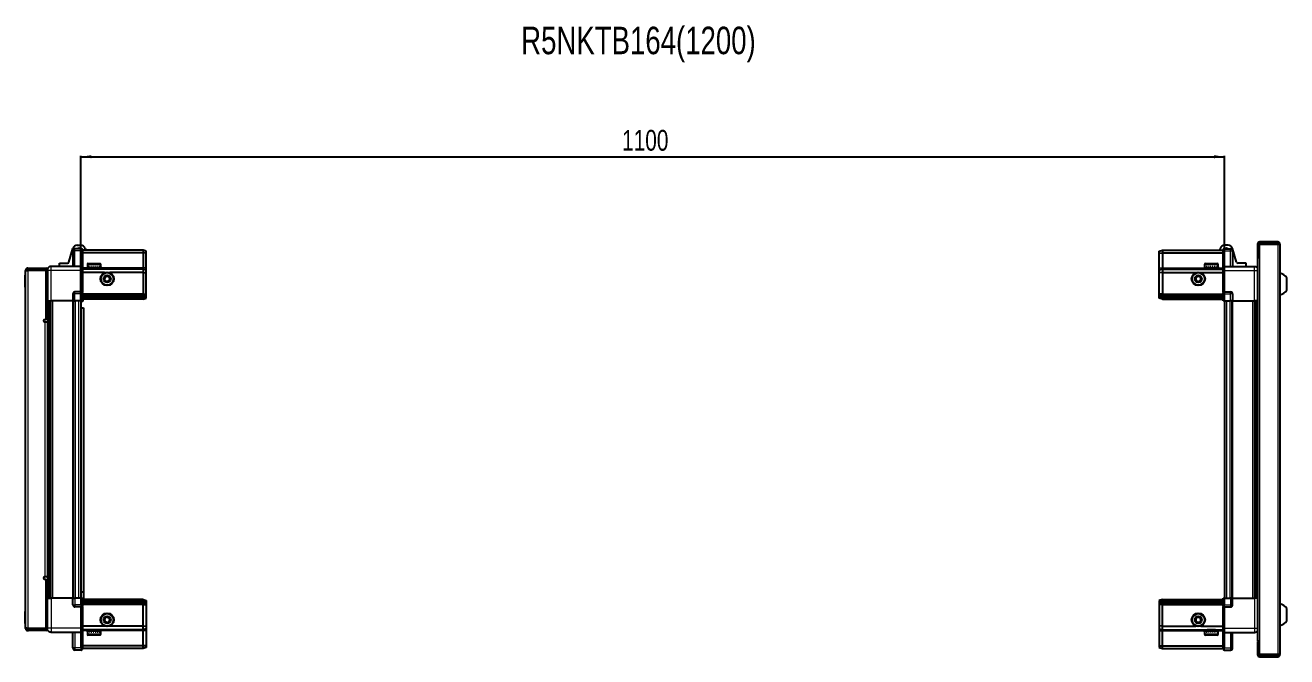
# Model space of a CAD drawing. Header units: millimetres. Extents: x 1132 to 6238, y -242 to 1855.
# Drawn here: x 3138 to 4352, y 1248 to 1855 of the extents above; entities that cross this region are included whole.
import ezdxf

# ---------------------------------------------------------------- set-up
doc = ezdxf.new("R2010")
doc.units = ezdxf.units.MM
doc.layers.add('FORMAT', color=7, linetype='Continuous')
doc.styles.add('SLDTEXTSTYLE0', font='TXT', dxfattribs={"width": 0.75})
doc.dimstyles.new('SLDDIMSTYLE0', dxfattribs={"dimtxt": 20, "dimasz": 10, "dimexe": 0, "dimexo": 0.0625, "dimgap": 5, "dimtad": 2, "dimdec": 1, "dimrnd": 1e-09, "dimzin": 12, "dimdsep": 46, "dimtxsty": 'SLDTEXTSTYLE0', "dimsah": 1, "dimcen": 0.09, "dimadec": 0, "dimazin": 3, "dimtfac": 1, "dimtofl": 0, "dimtmove": 0, "dimatfit": 3, "dimfxl": 0, "dimfrac": 2, "dimtolj": 1, "dimtzin": 12, "dimarcsym": 0})

# ---------------------------------------------------------------- blocks, each defined once
blk = doc.blocks.new('_D_5')
at = {"layer": 'FORMAT'}
for p, q in [((3192.1, 1590.1), (3192.1, 1729.6)), ((3192.1, 1728.6), (4292.1, 1728.6)), ((4292.1, 1590.1), (4292.1, 1729.6))]:
    blk.add_line(p, q, dxfattribs=at)
for points in [[(3192.1, 1728.6), (3202.1, 1727.1), (3202.1, 1730.1)], [(4292.1, 1728.6), (4282.1, 1730.1), (4282.1, 1727.1)]]:
    blk.add_solid(points, dxfattribs=at)
at = {"layer": 'FORMAT', "insert": (3712.6, 1754.4), "char_height": 20, "attachment_point": 1, "style": 'SLDTEXTSTYLE0'}
blk.add_mtext('1100', dxfattribs=at)

msp = doc.modelspace()

# ---------------------------------------------------------------- linework, layer by layer
at = {"color": 7, "linetype": 'Continuous', "lineweight": 25}
for p, q in [((3180.48, 1627.19), (3184.25, 1640.34)), ((3192.26, 1640.1), (3186.26, 1640.1)), ((3188.57, 1643.6), (3191.8, 1643.6)), ((3192.26, 1640.1), (3192.59, 1640.1)), ((3192.26, 1640.1), (3192.26, 1638.1)), ((3193.46, 1639.6), (3192.59, 1640.1)), ((3193.46, 1638.1), (3193.46, 1639.6)), ((3251.76, 1638.6), (3193.46, 1638.6)), ((3196.12, 1640.34), (3196.62, 1638.6)), ((3251.76, 1638.6), (3251.76, 1636.1)), ((3254.76, 1637.8), (3251.76, 1638.6)), ((4229.46, 1637.8), (4232.46, 1638.6)), ((4232.46, 1638.6), (4232.46, 1636.1)), ((4232.46, 1638.6), (4290.76, 1638.6)), ((4288.09, 1640.34), (4287.59, 1638.6)), ((4291.62, 1640.1), (4290.76, 1639.6)), ((4290.76, 1639.6), (4290.76, 1638.1)), ((4291.96, 1640.1), (4291.62, 1640.1)), ((4291.96, 1638.1), (4291.96, 1640.1)), ((4291.96, 1640.1), (4297.96, 1640.1)), ((4295.64, 1643.6), (4292.42, 1643.6)), ((4303.74, 1627.19), (4299.97, 1640.34)), ((4323.96, 1644.5), (4323.96, 1632.1)), ((4325.46, 1644.5), (4325.46, 1632.1)), ((4325.96, 1631.6), (4325.96, 1644.5)), ((4325.96, 1644.5), (4343.36, 1644.5)), ((4343.36, 1646.6), (4326.06, 1646.6)), ((4343.36, 1645.1), (4326.06, 1645.1)), ((4343.36, 1645.1), (4343.36, 1646.6)), ((4343.36, 1644.5), (4345.46, 1644.5)), ((4345.46, 1644.5), (4345.46, 1249.7)), ((3184.26, 1638.1), (3184.26, 1623.1)), ((3192.26, 1623.3), (3192.26, 1638.1)), ((3192.26, 1623.3), (3192.26, 1638.1)), ((3193.46, 1638.1), (3193.46, 1623.3)), ((3251.76, 1636.1), (3193.46, 1636.1)), ((3251.76, 1636.1), (3251.76, 1621.6)), ((3254.76, 1635.95), (3251.76, 1636.1)), ((3254.76, 1635.95), (3254.76, 1637.8)), ((3254.76, 1621.6), (3254.76, 1635.95)), ((4229.46, 1635.95), (4229.46, 1637.8)), ((4229.46, 1635.95), (4232.46, 1636.1)), ((4229.46, 1621.6), (4229.46, 1635.95)), ((4232.46, 1636.1), (4232.46, 1621.6)), ((4232.46, 1636.1), (4290.76, 1636.1)), ((4290.76, 1623.3), (4290.76, 1638.1)), ((4291.96, 1638.1), (4291.96, 1623.3)), ((4299.96, 1638.1), (4299.96, 1623.1)), ((4323.86, 1631.6), (4323.86, 1262.6)), ((4323.86, 1631.6), (4325.96, 1631.6)), ((4323.96, 1632.1), (4325.46, 1632.1)), ((3138.76, 1614.74), (3138.46, 1614.74)), ((3138.46, 1603.17), (3138.46, 1614.74)), ((3140.26, 1619.25), (3138.76, 1619.25)), ((3138.76, 1618.75), (3138.76, 1619.25)), ((3138.76, 1275.45), (3138.76, 1618.75)), ((3140.86, 1619.85), (3140.86, 1621.35)), ((3140.86, 1621.35), (3141.76, 1621.35)), ((3140.86, 1619.85), (3141.76, 1619.85)), ((3140.86, 1619.35), (3158.26, 1619.35)), ((3141.76, 1619.85), (3141.76, 1621.35)), ((3141.76, 1621.35), (3158.26, 1621.35)), ((3141.76, 1619.85), (3158.26, 1619.85)), ((3158.26, 1619.85), (3158.26, 1621.35)), ((3159.76, 1619.35), (3158.26, 1619.35)), ((3158.26, 1619.35), (3158.26, 1571.85)), ((3159.76, 1619.1), (3159.76, 1590.1)), ((3192.26, 1623.1), (3163.26, 1623.1)), ((3171.31, 1623.1), (3171.31, 1626.1)), ((3171.31, 1626.1), (3179.03, 1626.1)), ((3192.26, 1623.1), (3192.26, 1623.3)), ((3192.26, 1623.1), (3193.46, 1623.1)), ((3192.26, 1619.1), (3192.26, 1623.1)), ((3192.26, 1598.8), (3192.26, 1619.1)), ((3193.46, 1623.3), (3193.46, 1623.1)), ((3193.46, 1623.1), (3193.46, 1619.1)), ((3251.76, 1620.6), (3193.46, 1620.6)), ((3193.46, 1619.1), (3193.46, 1598.8)), ((3214.76, 1617.1), (3193.46, 1617.1)), ((3198.26, 1625), (3198.26, 1622.6)), ((3198.26, 1622.6), (3198.26, 1622.1)), ((3198.26, 1622.1), (3198.39, 1622.1)), ((3198.58, 1622.6), (3198.39, 1622.6)), ((3198.39, 1622.6), (3198.39, 1622.1)), ((3198.39, 1622.1), (3198.58, 1622.1)), ((3198.58, 1622.6), (3198.58, 1622.1)), ((3198.58, 1622.1), (3199.11, 1622.1)), ((3199.06, 1625.8), (3206.23, 1625.8)), ((3199.51, 1622.6), (3199.11, 1622.6)), ((3199.11, 1622.6), (3199.11, 1622.1)), ((3199.11, 1622.1), (3199.51, 1622.1)), ((3199.51, 1622.6), (3199.51, 1622.1)), ((3199.51, 1622.1), (3200.38, 1622.1)), ((3200.36, 1622.1), (3200.36, 1622)), ((3200.36, 1622), (3209.16, 1622)), ((3200.95, 1622.6), (3200.38, 1622.6)), ((3200.38, 1622.6), (3200.38, 1622.1)), ((3200.38, 1622.1), (3200.95, 1622.1)), ((3200.76, 1621.6), (3201.45, 1621.12)), ((3200.76, 1621.6), (3205.79, 1621.6)), ((3201.45, 1621.12), (3200.76, 1620.64)), ((3200.76, 1620.64), (3200.76, 1620.6)), ((3200.76, 1620.64), (3205.79, 1620.64)), ((3200.95, 1622.6), (3200.95, 1622.1)), ((3200.95, 1622.1), (3202.08, 1622.1)), ((3201.45, 1621.12), (3205.61, 1621.12)), ((3202.77, 1622.6), (3202.08, 1622.6)), ((3202.08, 1622.6), (3202.08, 1622.1)), ((3202.08, 1622.1), (3202.77, 1622.1)), ((3202.77, 1622.6), (3202.77, 1622.1)), ((3202.77, 1622.1), (3204.04, 1622.1)), ((3204.78, 1622.6), (3204.04, 1622.6)), ((3204.04, 1622.6), (3204.04, 1622.1)), ((3204.04, 1622.1), (3204.27, 1622.1)), ((3204.27, 1622.6), (3204.27, 1622.1)), ((3204.77, 1622.6), (3204.77, 1622.1)), ((3204.77, 1622.1), (3204.78, 1622.1)), ((3204.78, 1622.6), (3204.78, 1622.1)), ((3204.78, 1622.1), (3206.07, 1622.1)), ((3205.61, 1621.12), (3208.07, 1621.12)), ((3205.79, 1621.6), (3208.76, 1621.6)), ((3205.79, 1620.64), (3208.76, 1620.64)), ((3206.79, 1622.6), (3206.07, 1622.6)), ((3206.07, 1622.6), (3206.07, 1622.1)), ((3206.13, 1622.6), (3206.13, 1622.1)), ((3206.13, 1622.1), (3206.79, 1622.1)), ((3206.23, 1625.8), (3210.46, 1625.8)), ((3206.79, 1622.6), (3206.79, 1622.1)), ((3206.79, 1622.1), (3207.97, 1622.1)), ((3208.59, 1622.6), (3207.97, 1622.6)), ((3207.97, 1622.6), (3207.97, 1622.1)), ((3207.97, 1622.1), (3208.59, 1622.1)), ((3208.07, 1621.12), (3208.76, 1621.6)), ((3208.76, 1620.64), (3208.07, 1621.12)), ((3208.59, 1622.6), (3208.59, 1622.1)), ((3208.59, 1622.1), (3209.56, 1622.1)), ((3208.76, 1620.6), (3208.76, 1620.64)), ((3209.16, 1622), (3209.16, 1622.1)), ((3210.03, 1622.6), (3209.56, 1622.6)), ((3209.56, 1622.6), (3209.56, 1622.1)), ((3209.56, 1622.1), (3210.03, 1622.1)), ((3210.03, 1622.6), (3210.03, 1622.1)), ((3210.03, 1622.1), (3210.68, 1622.1)), ((3210.95, 1622.6), (3210.68, 1622.6)), ((3210.68, 1622.6), (3210.68, 1622.1)), ((3210.68, 1622.1), (3210.95, 1622.1)), ((3210.95, 1622.6), (3210.95, 1622.1)), ((3210.95, 1622.1), (3211.22, 1622.1)), ((3211.26, 1622.6), (3211.22, 1622.6)), ((3211.22, 1622.6), (3211.22, 1622.1)), ((3211.22, 1622.1), (3211.26, 1622.1)), ((3211.26, 1622.6), (3211.26, 1625)), ((3211.26, 1622.6), (3211.26, 1622.1)), ((3251.76, 1617.1), (3219.76, 1617.1)), ((3251.76, 1621.6), (3251.76, 1620.6)), ((3251.76, 1620.6), (3251.76, 1617.1)), ((3254.76, 1619.8), (3251.76, 1620.6)), ((3251.76, 1617.1), (3251.76, 1596.6)), ((3251.76, 1617.1), (3254.76, 1616.77)), ((3254.76, 1619.8), (3254.76, 1621.6)), ((3254.76, 1616.77), (3254.76, 1619.8)), ((3254.76, 1596.6), (3254.76, 1616.77)), ((4229.46, 1619.8), (4229.46, 1621.6)), ((4229.46, 1619.8), (4232.46, 1620.6)), ((4229.46, 1616.77), (4229.46, 1619.8)), ((4232.46, 1617.1), (4229.46, 1616.77)), ((4229.46, 1596.6), (4229.46, 1616.77)), ((4232.46, 1621.6), (4232.46, 1620.6)), ((4232.46, 1620.6), (4232.46, 1617.1)), ((4232.46, 1620.6), (4290.76, 1620.6)), ((4232.46, 1617.1), (4232.46, 1596.6)), ((4232.46, 1617.1), (4264.46, 1617.1)), ((4269.46, 1617.1), (4290.76, 1617.1)), ((4272.96, 1625), (4272.96, 1622.1)), ((4272.96, 1622.1), (4272.99, 1622.1)), ((4273.11, 1622.6), (4272.99, 1622.6)), ((4272.99, 1622.6), (4272.99, 1622.1)), ((4272.99, 1622.1), (4273.11, 1622.1)), ((4273.11, 1622.6), (4273.11, 1622.1)), ((4273.11, 1622.1), (4273.52, 1622.1)), ((4273.86, 1622.6), (4273.52, 1622.6)), ((4273.52, 1622.6), (4273.52, 1622.1)), ((4273.52, 1622.1), (4273.86, 1622.1)), ((4273.76, 1625.8), (4285.16, 1625.8)), ((4273.86, 1622.6), (4273.86, 1622.1)), ((4273.86, 1622.1), (4274.64, 1622.1)), ((4275.16, 1622.6), (4274.64, 1622.6)), ((4274.64, 1622.6), (4274.64, 1622.1)), ((4274.64, 1622.1), (4275.16, 1622.1)), ((4275.06, 1622.1), (4275.06, 1622)), ((4275.06, 1622), (4283.86, 1622)), ((4275.16, 1622.6), (4275.16, 1622.1)), ((4275.16, 1622.1), (4276.22, 1622.1)), ((4275.46, 1621.6), (4276.15, 1621.12)), ((4275.46, 1621.6), (4283.46, 1621.6)), ((4276.15, 1621.12), (4275.46, 1620.64)), ((4275.46, 1620.64), (4275.46, 1620.6)), ((4275.46, 1620.64), (4283.46, 1620.64)), ((4276.15, 1621.12), (4282.77, 1621.12)), ((4276.88, 1622.6), (4276.22, 1622.6)), ((4276.22, 1622.6), (4276.22, 1622.1)), ((4276.22, 1622.1), (4276.88, 1622.1)), ((4276.88, 1622.6), (4276.88, 1622.1)), ((4276.88, 1622.1), (4278.12, 1622.1)), ((4278.85, 1622.6), (4278.12, 1622.6)), ((4278.12, 1622.6), (4278.12, 1622.1)), ((4278.12, 1622.1), (4278.55, 1622.1)), ((4278.55, 1622.6), (4278.55, 1622.1)), ((4278.85, 1622.6), (4278.85, 1622.1)), ((4278.85, 1622.1), (4280.15, 1622.1)), ((4280.88, 1622.6), (4280.15, 1622.6)), ((4280.15, 1622.6), (4280.15, 1622.1)), ((4280.42, 1622.6), (4280.42, 1622.1)), ((4280.42, 1622.1), (4280.88, 1622.1)), ((4280.88, 1622.6), (4280.88, 1622.1)), ((4280.88, 1622.1), (4282.11, 1622.1)), ((4282.77, 1622.6), (4282.11, 1622.6)), ((4282.11, 1622.6), (4282.11, 1622.1)), ((4282.11, 1622.1), (4282.77, 1622.1)), ((4282.77, 1622.6), (4282.77, 1622.1)), ((4282.77, 1622.1), (4283.82, 1622.1)), ((4282.77, 1621.12), (4283.46, 1621.6)), ((4283.46, 1620.64), (4282.77, 1621.12)), ((4283.46, 1620.6), (4283.46, 1620.64)), ((4284.34, 1622.6), (4283.82, 1622.6)), ((4283.82, 1622.6), (4283.82, 1622.1)), ((4283.82, 1622.1), (4284.34, 1622.1)), ((4283.86, 1622), (4283.86, 1622.1)), ((4284.34, 1622.6), (4284.34, 1622.1)), ((4284.34, 1622.1), (4285.09, 1622.1)), ((4285.42, 1622.6), (4285.09, 1622.6)), ((4285.09, 1622.6), (4285.09, 1622.1)), ((4285.09, 1622.1), (4285.42, 1622.1)), ((4285.42, 1622.6), (4285.42, 1622.1)), ((4285.42, 1622.1), (4285.82, 1622.1)), ((4285.93, 1622.6), (4285.82, 1622.6)), ((4285.82, 1622.6), (4285.82, 1622.1)), ((4285.82, 1622.1), (4285.93, 1622.1)), ((4285.93, 1622.6), (4285.93, 1622.1)), ((4285.93, 1622.1), (4285.96, 1622.1)), ((4285.96, 1622.1), (4285.96, 1625)), ((4290.76, 1623.1), (4290.76, 1623.3)), ((4291.96, 1623.1), (4290.76, 1623.1)), ((4290.76, 1619.1), (4290.76, 1623.1)), ((4290.76, 1598.8), (4290.76, 1619.1)), ((4291.96, 1623.3), (4291.96, 1623.1)), ((4291.96, 1623.1), (4291.96, 1619.1)), ((4291.96, 1623.1), (4320.96, 1623.1)), ((4291.96, 1619.1), (4291.96, 1598.8)), ((4312.91, 1626.1), (4305.18, 1626.1)), ((4312.91, 1623.1), (4312.91, 1626.1)), ((3138.46, 1603.17), (3138.76, 1603.17)), ((4352.06, 1600.1), (4352.06, 1612.1)), ((3158.26, 1592.85), (3159.76, 1592.85)), ((3159.76, 1590.1), (3158.26, 1590.1)), ((3160.41, 1304.1), (3160.41, 1590.1)), ((3162.2, 1590.1), (3162.2, 1304.1)), ((3162.23, 1590.1), (3162.23, 1304.1)), ((3184.26, 1590.1), (3163.26, 1590.1)), ((3184.26, 1596.6), (3184.26, 1590.1)), ((3184.26, 1590.1), (3186.26, 1590.1)), ((3184.91, 1304.1), (3184.91, 1590.1)), ((3192.26, 1598.6), (3186.26, 1598.6)), ((3192.26, 1590.1), (3186.26, 1590.1)), ((3192.11, 1304.1), (3192.11, 1590.1)), ((3192.26, 1598.6), (3192.26, 1598.8)), ((3192.26, 1598.6), (3192.26, 1596.6)), ((3192.26, 1598.6), (3193.46, 1598.6)), ((3192.26, 1590.1), (3192.26, 1596.6)), ((3192.26, 1590.1), (3192.26, 1596.6)), ((3192.26, 1590.1), (3192.59, 1590.1)), ((3192.26, 1590.1), (3192.26, 1590.1)), ((3192.59, 1590.1), (3192.59, 1596.6)), ((3193.46, 1590.1), (3192.59, 1590.1)), ((3192.59, 1590.1), (3192.59, 1590.1)), ((3193.46, 1598.8), (3193.46, 1598.6)), ((3193.46, 1597.93), (3193.46, 1598.6)), ((3193.46, 1597.93), (3193.46, 1590.1)), ((3251.76, 1595.6), (3193.46, 1595.6)), ((3251.76, 1594.6), (3193.46, 1594.6)), ((3251.76, 1593.1), (3193.46, 1593.1)), ((3251.76, 1591.6), (3193.46, 1591.6)), ((3251.76, 1596.6), (3251.76, 1595.6)), ((3251.76, 1595.6), (3251.76, 1594.6)), ((3251.76, 1595.6), (3254.76, 1594.8)), ((3251.76, 1594.6), (3251.76, 1593.1)), ((3251.76, 1594.6), (3254.76, 1594.06)), ((3251.76, 1593.1), (3254.76, 1593.56)), ((3251.76, 1593.1), (3251.76, 1591.6)), ((3251.76, 1591.6), (3254.76, 1592.41)), ((3254.76, 1594.8), (3254.76, 1596.6)), ((3254.76, 1594.06), (3254.76, 1594.8)), ((3254.76, 1593.56), (3254.76, 1594.06)), ((3254.76, 1592.41), (3254.76, 1593.56)), ((4229.46, 1594.8), (4229.46, 1596.6)), ((4232.46, 1595.6), (4229.46, 1594.8)), ((4229.46, 1594.06), (4229.46, 1594.8)), ((4232.46, 1594.6), (4229.46, 1594.06)), ((4229.46, 1593.56), (4229.46, 1594.06)), ((4229.46, 1592.41), (4229.46, 1593.56)), ((4232.46, 1593.1), (4229.46, 1593.56)), ((4232.46, 1591.6), (4229.46, 1592.41)), ((4232.46, 1596.6), (4232.46, 1595.6)), ((4232.46, 1595.6), (4232.46, 1594.6)), ((4232.46, 1595.6), (4290.76, 1595.6)), ((4232.46, 1594.6), (4290.76, 1594.6)), ((4232.46, 1594.6), (4232.46, 1593.1)), ((4232.46, 1593.1), (4232.46, 1591.6)), ((4232.46, 1593.1), (4290.76, 1593.1)), ((4232.46, 1591.6), (4290.76, 1591.6)), ((4290.76, 1598.6), (4290.76, 1598.8)), ((4291.96, 1598.6), (4290.76, 1598.6)), ((4290.76, 1598.6), (4290.76, 1597.93)), ((4290.76, 1590.1), (4290.76, 1597.93)), ((4291.62, 1590.1), (4290.76, 1590.1)), ((4291.62, 1596.6), (4291.62, 1590.1)), ((4291.96, 1590.1), (4291.62, 1590.1)), ((4291.96, 1598.8), (4291.96, 1598.6)), ((4291.96, 1596.6), (4291.96, 1598.6)), ((4291.96, 1598.6), (4297.96, 1598.6)), ((4291.96, 1596.6), (4291.96, 1598.6)), ((4291.96, 1596.6), (4291.96, 1590.1)), ((4291.96, 1590.1), (4297.96, 1590.1)), ((4292.11, 1590.1), (4292.11, 1304.1)), ((4299.96, 1590.1), (4297.96, 1590.1)), ((4299.31, 1590.1), (4299.31, 1304.1)), ((4299.96, 1596.6), (4299.96, 1590.1)), ((4299.96, 1590.1), (4320.96, 1590.1)), ((4321.98, 1304.1), (4321.98, 1590.1)), ((4322.02, 1304.1), (4322.02, 1590.1)), ((4323.81, 1590.1), (4323.81, 1304.1)), ((3192.11, 1583.1), (3194.61, 1583.1)), ((3194.61, 1583.1), (3194.61, 1309.6)), ((3158.26, 1571.85), (3156.91, 1571.85)), ((3156.91, 1569.85), (3157.66, 1569.85)), ((3157.66, 1569.85), (3159.76, 1569.85)), ((3159.76, 1569.85), (3159.76, 1324.35)), ((3157.66, 1324.35), (3156.91, 1324.35)), ((3159.76, 1324.35), (3157.66, 1324.35)), ((3156.91, 1322.35), (3158.26, 1322.35)), ((3158.26, 1322.35), (3158.26, 1274.85)), ((3159.76, 1304.1), (3158.26, 1304.1)), ((3159.76, 1301.35), (3158.26, 1301.35)), ((3159.76, 1275.1), (3159.76, 1304.1)), ((3184.26, 1304.1), (3163.26, 1304.1)), ((3184.26, 1297.6), (3184.26, 1304.1)), ((3184.26, 1304.1), (3186.26, 1304.1)), ((3192.26, 1304.1), (3186.26, 1304.1)), ((3194.61, 1309.6), (3192.11, 1309.6)), ((3192.26, 1297.6), (3192.26, 1304.1)), ((3192.26, 1304.1), (3192.59, 1304.1)), ((3192.59, 1297.6), (3192.59, 1304.1)), ((3192.59, 1304.1), (3193.46, 1304.1)), ((3193.46, 1304.1), (3193.46, 1296.28)), ((3251.76, 1302.6), (3193.46, 1302.6)), ((3251.76, 1301.1), (3193.46, 1301.1)), ((3251.76, 1299.6), (3193.46, 1299.6)), ((3251.76, 1298.6), (3193.46, 1298.6)), ((3194.61, 1309.6), (3194.61, 1302.6)), ((3251.76, 1301.1), (3251.76, 1302.6)), ((3251.76, 1302.6), (3254.76, 1301.8)), ((3251.76, 1299.6), (3251.76, 1301.1)), ((3251.76, 1301.1), (3254.76, 1300.65)), ((3251.76, 1299.6), (3254.76, 1300.15)), ((3251.76, 1298.6), (3251.76, 1299.6)), ((3251.76, 1298.6), (3254.76, 1299.41)), ((3251.76, 1297.6), (3251.76, 1298.6)), ((3254.76, 1301.8), (3254.76, 1300.65)), ((3254.76, 1300.65), (3254.76, 1300.15)), ((3254.76, 1300.15), (3254.76, 1299.41)), ((3254.76, 1299.41), (3254.76, 1297.6)), ((4232.46, 1302.6), (4229.46, 1301.8)), ((4229.46, 1301.8), (4229.46, 1300.65)), ((4232.46, 1301.1), (4229.46, 1300.65)), ((4229.46, 1300.65), (4229.46, 1300.15)), ((4232.46, 1299.6), (4229.46, 1300.15)), ((4229.46, 1300.15), (4229.46, 1299.41)), ((4232.46, 1298.6), (4229.46, 1299.41)), ((4229.46, 1299.41), (4229.46, 1297.6)), ((4232.46, 1301.1), (4232.46, 1302.6)), ((4232.46, 1302.6), (4290.76, 1302.6)), ((4232.46, 1299.6), (4232.46, 1301.1)), ((4232.46, 1301.1), (4290.76, 1301.1)), ((4232.46, 1299.6), (4290.76, 1299.6)), ((4232.46, 1298.6), (4232.46, 1299.6)), ((4232.46, 1298.6), (4290.76, 1298.6)), ((4232.46, 1297.6), (4232.46, 1298.6)), ((4290.76, 1296.28), (4290.76, 1304.1)), ((4290.76, 1304.1), (4291.62, 1304.1)), ((4291.62, 1304.1), (4291.62, 1304.1)), ((4291.62, 1304.1), (4291.62, 1297.6)), ((4291.96, 1304.1), (4291.62, 1304.1)), ((4291.96, 1304.1), (4291.96, 1297.6)), ((4291.96, 1304.1), (4291.96, 1304.1)), ((4291.96, 1304.1), (4297.96, 1304.1)), ((4291.96, 1304.1), (4291.96, 1297.6)), ((4299.96, 1304.1), (4297.96, 1304.1)), ((4299.96, 1297.6), (4299.96, 1304.1)), ((4299.96, 1304.1), (4320.96, 1304.1)), ((3138.76, 1291.04), (3138.46, 1291.04)), ((3138.46, 1281.36), (3138.46, 1291.04)), ((3192.26, 1295.6), (3186.26, 1295.6)), ((3192.26, 1297.6), (3192.26, 1295.6)), ((3192.26, 1297.6), (3192.26, 1295.6)), ((3192.26, 1295.6), (3193.46, 1295.6)), ((3192.26, 1295.4), (3192.26, 1295.6)), ((3192.26, 1275.1), (3192.26, 1295.4)), ((3193.46, 1295.6), (3193.46, 1296.28)), ((3193.46, 1295.6), (3193.46, 1295.4)), ((3193.46, 1295.4), (3193.46, 1275.1)), ((3251.76, 1277.1), (3251.76, 1297.6)), ((3254.76, 1297.6), (3254.76, 1277.44)), ((4229.46, 1297.6), (4229.46, 1277.44)), ((4232.46, 1277.1), (4232.46, 1297.6)), ((4290.76, 1296.28), (4290.76, 1295.6)), ((4291.96, 1295.6), (4290.76, 1295.6)), ((4290.76, 1295.4), (4290.76, 1295.6)), ((4290.76, 1275.1), (4290.76, 1295.4)), ((4291.96, 1295.6), (4291.96, 1297.6)), ((4291.96, 1295.6), (4291.96, 1295.4)), ((4291.96, 1295.6), (4297.96, 1295.6)), ((4291.96, 1295.4), (4291.96, 1275.1)), ((4352.06, 1282.1), (4352.06, 1294.1)), ((3138.46, 1279.47), (3138.46, 1281.36)), ((3138.46, 1279.47), (3138.76, 1279.47)), ((3138.76, 1274.95), (3138.76, 1275.45)), ((3140.26, 1274.95), (3138.76, 1274.95)), ((3158.26, 1274.85), (3140.86, 1274.85)), ((3140.86, 1274.35), (3140.86, 1272.85)), ((3140.86, 1274.35), (3141.76, 1274.35)), ((3141.76, 1274.35), (3141.76, 1272.85)), ((3158.26, 1274.35), (3141.76, 1274.35)), ((3158.26, 1274.85), (3159.76, 1274.85)), ((3158.26, 1274.35), (3158.26, 1272.85)), ((3192.26, 1271.1), (3192.26, 1275.1)), ((3214.76, 1277.1), (3193.46, 1277.1)), ((3193.46, 1275.1), (3193.46, 1271.1)), ((3251.76, 1277.1), (3219.76, 1277.1)), ((3251.76, 1277.1), (3254.76, 1277.44)), ((3251.76, 1273.6), (3251.76, 1277.1)), ((3254.76, 1274.41), (3251.76, 1273.6)), ((3254.76, 1277.44), (3254.76, 1274.41)), ((3254.76, 1274.41), (3254.76, 1272.6)), ((4232.46, 1277.1), (4229.46, 1277.44)), ((4229.46, 1277.44), (4229.46, 1274.41)), ((4229.46, 1274.41), (4232.46, 1273.6)), ((4229.46, 1274.41), (4229.46, 1272.6)), ((4232.46, 1277.1), (4264.46, 1277.1)), ((4232.46, 1273.6), (4232.46, 1277.1)), ((4269.46, 1277.1), (4290.76, 1277.1)), ((4290.76, 1271.1), (4290.76, 1275.1)), ((4291.96, 1275.1), (4291.96, 1271.1)), ((3140.86, 1272.85), (3141.76, 1272.85)), ((3158.26, 1272.85), (3141.76, 1272.85)), ((3192.26, 1271.1), (3163.26, 1271.1)), ((3184.26, 1256.1), (3184.26, 1271.1)), ((3192.26, 1271.1), (3193.46, 1271.1)), ((3192.26, 1270.9), (3192.26, 1271.1)), ((3192.26, 1256.1), (3192.26, 1270.9)), ((3251.76, 1273.6), (3193.46, 1273.6)), ((3193.46, 1271.1), (3193.46, 1270.9)), ((3193.46, 1270.9), (3193.46, 1256.1)), ((3198.26, 1272.1), (3198.26, 1269.2)), ((3198.35, 1272.1), (3198.26, 1272.1)), ((3198.35, 1271.6), (3198.35, 1272.1)), ((3198.52, 1272.1), (3198.35, 1272.1)), ((3198.35, 1271.6), (3198.52, 1271.6)), ((3198.52, 1271.6), (3198.52, 1272.1)), ((3199.01, 1272.1), (3198.52, 1272.1)), ((3199.01, 1271.6), (3199.01, 1272.1)), ((3199.39, 1272.1), (3199.01, 1272.1)), ((3199.01, 1271.6), (3199.39, 1271.6)), ((3199.21, 1268.4), (3199.06, 1268.4)), ((3210.46, 1268.4), (3199.21, 1268.4)), ((3199.39, 1271.6), (3199.39, 1272.1)), ((3200.23, 1272.1), (3199.39, 1272.1)), ((3200.23, 1271.6), (3200.23, 1272.1)), ((3200.79, 1272.1), (3200.23, 1272.1)), ((3200.23, 1271.6), (3200.79, 1271.6)), ((3200.36, 1272.2), (3200.36, 1272.1)), ((3205.76, 1272.2), (3200.36, 1272.2)), ((3200.76, 1273.6), (3200.76, 1273.57)), ((3200.76, 1273.57), (3201.45, 1273.09)), ((3200.86, 1273.57), (3200.76, 1273.57)), ((3201.45, 1273.09), (3200.76, 1272.6)), ((3200.86, 1272.6), (3200.76, 1272.6)), ((3200.79, 1271.6), (3200.79, 1272.1)), ((3201.89, 1272.1), (3200.79, 1272.1)), ((3208.76, 1273.57), (3200.86, 1273.57)), ((3208.76, 1272.6), (3200.86, 1272.6)), ((3201.53, 1273.09), (3201.45, 1273.09)), ((3208.07, 1273.09), (3201.53, 1273.09)), ((3201.89, 1271.6), (3201.89, 1272.1)), ((3202.57, 1272.1), (3201.89, 1272.1)), ((3201.89, 1271.6), (3202.57, 1271.6)), ((3202.57, 1271.6), (3202.57, 1272.1)), ((3203.84, 1272.1), (3202.57, 1272.1)), ((3203.84, 1271.6), (3203.84, 1272.1)), ((3204.13, 1272.1), (3203.84, 1272.1)), ((3203.84, 1271.6), (3204.57, 1271.6)), ((3204.13, 1271.6), (3204.13, 1272.1)), ((3204.57, 1271.6), (3204.57, 1272.1)), ((3205.87, 1272.1), (3204.57, 1272.1)), ((3209.16, 1272.2), (3205.76, 1272.2)), ((3205.87, 1271.6), (3205.87, 1272.1)), ((3205.87, 1271.6), (3206.59, 1271.6)), ((3206, 1271.6), (3206, 1272.1)), ((3206.59, 1272.1), (3206, 1272.1)), ((3206.59, 1271.6), (3206.59, 1272.1)), ((3207.79, 1272.1), (3206.59, 1272.1)), ((3207.79, 1271.6), (3207.79, 1272.1)), ((3208.43, 1272.1), (3207.79, 1272.1)), ((3207.79, 1271.6), (3208.43, 1271.6)), ((3208.07, 1273.09), (3208.76, 1273.57)), ((3208.76, 1272.6), (3208.07, 1273.09)), ((3208.43, 1271.6), (3208.43, 1272.1)), ((3209.42, 1272.1), (3208.43, 1272.1)), ((3208.76, 1273.57), (3208.76, 1273.6)), ((3209.16, 1272.1), (3209.16, 1272.2)), ((3209.42, 1271.6), (3209.42, 1272.1)), ((3209.9, 1272.1), (3209.42, 1272.1)), ((3209.42, 1271.6), (3209.9, 1271.6)), ((3209.9, 1271.6), (3209.9, 1272.1)), ((3210.59, 1272.1), (3209.9, 1272.1)), ((3210.59, 1271.6), (3210.59, 1272.1)), ((3210.88, 1272.1), (3210.59, 1272.1)), ((3210.59, 1271.6), (3210.88, 1271.6)), ((3210.88, 1271.6), (3210.88, 1272.1)), ((3211.19, 1272.1), (3210.88, 1272.1)), ((3211.19, 1271.6), (3211.19, 1272.1)), ((3211.25, 1272.1), (3211.19, 1272.1)), ((3211.19, 1271.6), (3211.25, 1271.6)), ((3211.25, 1271.6), (3211.25, 1272.1)), ((3211.26, 1272.1), (3211.25, 1272.1)), ((3211.26, 1269.2), (3211.26, 1272.1)), ((3251.76, 1272.6), (3251.76, 1273.6)), ((3251.76, 1258.1), (3251.76, 1272.6)), ((3254.76, 1272.6), (3254.76, 1258.26)), ((4229.46, 1272.6), (4229.46, 1258.26)), ((4232.46, 1273.6), (4290.76, 1273.6)), ((4232.46, 1272.6), (4232.46, 1273.6)), ((4232.46, 1258.1), (4232.46, 1272.6)), ((4272.96, 1272.1), (4272.96, 1269.2)), ((4272.98, 1272.1), (4272.96, 1272.1)), ((4272.98, 1271.6), (4272.98, 1272.1)), ((4273.07, 1272.1), (4272.98, 1272.1)), ((4272.98, 1271.6), (4273.07, 1271.6)), ((4273.07, 1271.6), (4273.07, 1272.1)), ((4273.45, 1272.1), (4273.07, 1272.1)), ((4273.45, 1271.6), (4273.45, 1272.1)), ((4273.76, 1272.1), (4273.45, 1272.1)), ((4273.45, 1271.6), (4273.76, 1271.6)), ((4273.76, 1271.6), (4273.76, 1272.1)), ((4274.5, 1272.1), (4273.76, 1272.1)), ((4285.16, 1268.4), (4273.76, 1268.4)), ((4274.5, 1271.6), (4274.5, 1272.1)), ((4275.01, 1272.1), (4274.5, 1272.1)), ((4274.5, 1271.6), (4275.01, 1271.6)), ((4275.01, 1271.6), (4275.01, 1272.1)), ((4276.05, 1272.1), (4275.01, 1272.1)), ((4275.06, 1272.2), (4275.06, 1272.1)), ((4283.86, 1272.2), (4275.06, 1272.2)), ((4275.46, 1273.6), (4275.46, 1273.57)), ((4275.46, 1273.57), (4276.15, 1273.09)), ((4283.46, 1273.57), (4275.46, 1273.57)), ((4276.15, 1273.09), (4275.46, 1272.6)), ((4283.46, 1272.6), (4275.46, 1272.6)), ((4276.05, 1271.6), (4276.05, 1272.1)), ((4276.7, 1272.1), (4276.05, 1272.1)), ((4276.05, 1271.6), (4276.7, 1271.6)), ((4282.77, 1273.09), (4276.15, 1273.09)), ((4276.7, 1271.6), (4276.7, 1272.1)), ((4277.92, 1272.1), (4276.7, 1272.1)), ((4277.92, 1271.6), (4277.92, 1272.1)), ((4278.42, 1272.1), (4277.92, 1272.1)), ((4277.92, 1271.6), (4278.65, 1271.6)), ((4278.42, 1271.6), (4278.42, 1272.1)), ((4278.65, 1271.6), (4278.65, 1272.1)), ((4279.95, 1272.1), (4278.65, 1272.1)), ((4279.95, 1271.6), (4279.95, 1272.1)), ((4279.95, 1271.6), (4280.68, 1271.6)), ((4280.29, 1271.6), (4280.29, 1272.1)), ((4280.68, 1272.1), (4280.29, 1272.1)), ((4280.68, 1271.6), (4280.68, 1272.1)), ((4281.93, 1272.1), (4280.68, 1272.1)), ((4281.93, 1271.6), (4281.93, 1272.1)), ((4282.59, 1272.1), (4281.93, 1272.1)), ((4281.93, 1271.6), (4282.59, 1271.6)), ((4282.59, 1271.6), (4282.59, 1272.1)), ((4283.67, 1272.1), (4282.59, 1272.1)), ((4282.77, 1273.09), (4283.46, 1273.57)), ((4283.46, 1272.6), (4282.77, 1273.09)), ((4283.46, 1273.57), (4283.46, 1273.6)), ((4283.67, 1271.6), (4283.67, 1272.1)), ((4284.2, 1272.1), (4283.67, 1272.1)), ((4283.67, 1271.6), (4284.2, 1271.6)), ((4283.86, 1272.1), (4283.86, 1272.2)), ((4284.2, 1271.6), (4284.2, 1272.1)), ((4284.99, 1272.1), (4284.2, 1272.1)), ((4284.99, 1271.6), (4284.99, 1272.1)), ((4285.34, 1272.1), (4284.99, 1272.1)), ((4284.99, 1271.6), (4285.34, 1271.6)), ((4285.34, 1271.6), (4285.34, 1272.1)), ((4285.77, 1272.1), (4285.34, 1272.1)), ((4285.77, 1271.6), (4285.77, 1272.1)), ((4285.91, 1272.1), (4285.77, 1272.1)), ((4285.77, 1271.6), (4285.91, 1271.6)), ((4285.91, 1271.6), (4285.91, 1272.1)), ((4285.96, 1272.1), (4285.91, 1272.1)), ((4285.96, 1269.2), (4285.96, 1272.1)), ((4291.96, 1271.1), (4290.76, 1271.1)), ((4290.76, 1270.9), (4290.76, 1271.1)), ((4290.76, 1256.1), (4290.76, 1270.9)), ((4291.96, 1271.1), (4291.96, 1270.9)), ((4291.96, 1271.1), (4320.96, 1271.1)), ((4291.96, 1270.9), (4291.96, 1256.1)), ((4291.96, 1270.9), (4291.96, 1256.1)), ((4299.96, 1256.1), (4299.96, 1271.1)), ((4325.96, 1262.6), (4323.86, 1262.6)), ((4325.96, 1249.7), (4325.96, 1262.6)), ((3192.26, 1254.1), (3186.26, 1254.1)), ((3192.26, 1256.1), (3192.26, 1254.1)), ((3192.26, 1254.1), (3192.59, 1254.1)), ((3192.26, 1254.1), (3192.26, 1254.1)), ((3192.26, 1254.1), (3192.59, 1254.1)), ((3192.59, 1254.1), (3193.46, 1254.6)), ((3192.59, 1254.1), (3193.46, 1254.6)), ((3251.76, 1258.1), (3193.46, 1258.1)), ((3193.46, 1254.6), (3193.46, 1256.1)), ((3251.76, 1255.6), (3193.46, 1255.6)), ((3254.76, 1258.26), (3251.76, 1258.1)), ((3251.76, 1255.6), (3251.76, 1258.1)), ((3254.76, 1256.41), (3251.76, 1255.6)), ((3254.76, 1258.26), (3254.76, 1256.41)), ((4229.46, 1258.26), (4232.46, 1258.1)), ((4229.46, 1258.26), (4229.46, 1256.41)), ((4229.46, 1256.41), (4232.46, 1255.6)), ((4232.46, 1258.1), (4290.76, 1258.1)), ((4232.46, 1255.6), (4232.46, 1258.1)), ((4232.46, 1255.6), (4290.76, 1255.6)), ((4290.76, 1256.1), (4290.76, 1254.6)), ((4290.76, 1254.6), (4291.62, 1254.1)), ((4291.96, 1254.1), (4291.62, 1254.1)), ((4291.96, 1254.1), (4291.96, 1256.1)), ((4291.96, 1254.1), (4297.96, 1254.1)), ((4323.96, 1262.1), (4323.96, 1249.7)), ((4323.96, 1262.1), (4325.46, 1262.1)), ((4325.46, 1262.1), (4325.46, 1249.7)), ((4343.36, 1249.7), (4325.96, 1249.7)), ((4326.06, 1249.1), (4343.36, 1249.1)), ((4326.06, 1247.6), (4343.36, 1247.6)), ((4345.46, 1249.7), (4343.36, 1249.7)), ((4343.36, 1249.1), (4343.36, 1247.6))]:
    msp.add_line(p, q, dxfattribs=at)
at = {"color": 8, "linetype": 'Continuous', "lineweight": 18}
for p, q in [((3186.26, 1638.1), (3186.26, 1640.1)), ((4297.96, 1638.1), (4297.96, 1640.1)), ((4325.46, 1644.5), (4323.96, 1644.5)), ((4326.06, 1645.1), (4326.06, 1646.6)), ((4343.36, 1644.5), (4343.36, 1249.7)), ((3186.26, 1638.1), (3184.26, 1638.1)), ((3186.26, 1623.1), (3186.26, 1638.1)), ((3192.26, 1638.1), (3186.26, 1638.1)), ((3192.26, 1638.1), (3193.46, 1638.1)), ((4291.96, 1638.1), (4290.76, 1638.1)), ((4291.96, 1638.1), (4297.96, 1638.1)), ((4297.96, 1623.1), (4297.96, 1638.1)), ((4297.96, 1638.1), (4299.96, 1638.1)), ((4325.96, 1631.6), (4325.96, 1262.6)), ((3140.86, 1619.35), (3140.86, 1274.85)), ((3163.26, 1590.1), (3163.26, 1619.1)), ((3192.26, 1619.1), (3163.26, 1619.1)), ((3192.26, 1623.3), (3193.46, 1623.3)), ((3192.26, 1619.1), (3193.46, 1619.1)), ((3200.76, 1621.6), (3193.46, 1621.6)), ((3198.26, 1625), (3206.43, 1625)), ((3206.43, 1625), (3211.26, 1625)), ((3251.76, 1621.6), (3208.76, 1621.6)), ((3254.76, 1621.6), (3251.76, 1621.6)), ((4229.46, 1621.6), (4232.46, 1621.6)), ((4232.46, 1621.6), (4275.46, 1621.6)), ((4272.96, 1625), (4285.96, 1625)), ((4283.46, 1621.6), (4290.76, 1621.6)), ((4290.76, 1623.3), (4291.96, 1623.3)), ((4291.96, 1619.1), (4290.76, 1619.1)), ((4291.96, 1619.1), (4320.96, 1619.1)), ((4320.96, 1590.1), (4320.96, 1619.1)), ((3159.76, 1569.85), (3159.76, 1590.1)), ((3160.99, 1590.1), (3160.99, 1304.1)), ((3163.44, 1304.1), (3163.44, 1590.1)), ((3164.85, 1590.1), (3164.85, 1304.1)), ((3184.26, 1596.6), (3186.26, 1596.6)), ((3184.26, 1304.1), (3184.26, 1590.1)), ((3186.26, 1596.6), (3186.26, 1598.6)), ((3186.26, 1590.1), (3186.26, 1596.6)), ((3192.26, 1596.6), (3186.26, 1596.6)), ((3186.91, 1304.1), (3186.91, 1590.1)), ((3190.11, 1304.1), (3190.11, 1590.1)), ((3192.26, 1598.8), (3193.46, 1598.8)), ((3192.26, 1596.6), (3192.59, 1596.6)), ((3192.26, 1590.1), (3192.59, 1590.1)), ((3251.76, 1596.6), (3193.46, 1596.6)), ((3251.76, 1596.6), (3254.76, 1596.6)), ((4232.46, 1596.6), (4229.46, 1596.6)), ((4232.46, 1596.6), (4290.76, 1596.6)), ((4290.76, 1598.8), (4291.96, 1598.8)), ((4291.96, 1596.6), (4291.62, 1596.6)), ((4291.96, 1596.6), (4297.96, 1596.6)), ((4294.11, 1590.1), (4294.11, 1304.1)), ((4297.31, 1590.1), (4297.31, 1304.1)), ((4297.96, 1596.6), (4297.96, 1598.6)), ((4297.96, 1590.1), (4297.96, 1596.6)), ((4299.96, 1596.6), (4297.96, 1596.6)), ((4299.96, 1590.1), (4299.96, 1304.1)), ((4319.36, 1304.1), (4319.36, 1590.1)), ((4320.77, 1590.1), (4320.77, 1304.1)), ((4323.22, 1304.1), (4323.22, 1590.1)), ((3157.66, 1324.35), (3157.66, 1569.85)), ((3159.76, 1304.1), (3159.76, 1324.35)), ((3163.26, 1304.1), (3163.26, 1275.1)), ((3186.26, 1304.1), (3186.26, 1297.6)), ((4291.96, 1304.1), (4291.62, 1304.1)), ((4297.96, 1304.1), (4297.96, 1297.6)), ((4320.96, 1304.1), (4320.96, 1275.1)), ((3184.26, 1297.6), (3186.26, 1297.6)), ((3186.26, 1297.6), (3186.26, 1295.6)), ((3192.26, 1297.6), (3186.26, 1297.6)), ((3192.26, 1297.6), (3192.59, 1297.6)), ((3193.46, 1295.4), (3192.26, 1295.4)), ((3251.76, 1297.6), (3193.46, 1297.6)), ((3251.76, 1297.6), (3254.76, 1297.6)), ((4232.46, 1297.6), (4229.46, 1297.6)), ((4232.46, 1297.6), (4290.76, 1297.6)), ((4291.96, 1295.4), (4290.76, 1295.4)), ((4291.96, 1297.6), (4291.62, 1297.6)), ((4291.96, 1297.6), (4297.96, 1297.6)), ((4299.96, 1297.6), (4297.96, 1297.6)), ((4297.96, 1297.6), (4297.96, 1295.6)), ((3192.26, 1275.1), (3163.26, 1275.1)), ((3192.26, 1275.1), (3193.46, 1275.1)), ((4291.96, 1275.1), (4290.76, 1275.1)), ((4291.96, 1275.1), (4320.96, 1275.1)), ((3186.26, 1271.1), (3186.26, 1256.1)), ((3193.46, 1270.9), (3192.26, 1270.9)), ((3200.76, 1272.6), (3193.46, 1272.6)), ((3198.43, 1269.2), (3198.26, 1269.2)), ((3211.26, 1269.2), (3198.43, 1269.2)), ((3251.76, 1272.6), (3208.76, 1272.6)), ((3254.76, 1272.6), (3251.76, 1272.6)), ((4229.46, 1272.6), (4232.46, 1272.6)), ((4232.46, 1272.6), (4275.46, 1272.6)), ((4285.96, 1269.2), (4272.96, 1269.2)), ((4283.46, 1272.6), (4290.76, 1272.6)), ((4291.96, 1270.9), (4290.76, 1270.9)), ((4297.96, 1271.1), (4297.96, 1256.1)), ((3186.26, 1256.1), (3184.26, 1256.1)), ((3186.26, 1256.1), (3186.26, 1254.1)), ((3192.26, 1256.1), (3186.26, 1256.1)), ((3192.26, 1256.1), (3193.46, 1256.1)), ((4291.96, 1256.1), (4290.76, 1256.1)), ((4291.96, 1256.1), (4297.96, 1256.1)), ((4297.96, 1256.1), (4299.96, 1256.1)), ((4297.96, 1256.1), (4297.96, 1254.1)), ((4325.46, 1249.7), (4323.96, 1249.7)), ((4326.06, 1249.1), (4326.06, 1247.6))]:
    msp.add_line(p, q, dxfattribs=at)
at = {"color": 7, "linetype": 'Continuous', "lineweight": 25}
for centre, radius in [((3217.26, 1611.1), 6.5), ((3217.26, 1611.1), 3.46), ((4266.96, 1611.1), 6.5), ((4266.96, 1611.1), 3.46), ((3217.26, 1283.1), 6.5), ((3217.26, 1283.1), 3.46), ((4266.96, 1283.1), 6.5), ((4266.96, 1283.1), 3.46)]:
    msp.add_circle(centre, radius, dxfattribs=at)
at = {"color": 8, "linetype": 'Continuous', "lineweight": 18}
for centre in [(3217.26, 1611.1), (4266.96, 1611.1), (3217.26, 1283.1), (4266.96, 1283.1)]:
    msp.add_circle(centre, 5.7, dxfattribs=at)
at = {"color": 7, "linetype": 'Continuous', "lineweight": 25}
for centre, radius, start, end in [((3188.57, 1639.1), 4.5, 90, 164), ((3186.26, 1638.1), 2, 90, 180), ((3190.21, 1638.7), 1.9, 47.4631, 132.5369), ((3191.8, 1639.1), 4.5, 16, 90), ((4292.42, 1639.1), 4.5, 90, 164), ((4294.01, 1638.7), 1.9, 47.4631, 132.5369), ((4295.64, 1639.1), 4.5, 16, 90), ((4297.96, 1638.1), 2, 0, 90), ((4326.06, 1644.5), 2.1, 90, 180), ((4326.06, 1644.5), 0.6, 90, 180), ((4343.36, 1644.5), 2.1, 0, 90), ((4343.36, 1644.5), 0.6, 0, 90), ((3179.03, 1627.6), 1.5, 270, 344), ((4305.18, 1627.6), 1.5, 196, 270), ((3140.76, 1618.85), 0.5, 90, 117.52901), ((3158.16, 1619.25), 0.6, 9.59407, 90), ((3158.16, 1619.25), 2.1, 32.2369, 87.2706), ((3199.06, 1625), 0.8, 90, 180), ((3200.36, 1621.6), 0.4, 0, 90), ((3209.16, 1621.6), 0.4, 90, 180), ((3210.46, 1625), 0.8, 0, 90), ((4273.76, 1625), 0.8, 90, 180), ((4275.06, 1621.6), 0.4, 0, 90), ((4283.86, 1621.6), 0.4, 90, 180), ((4285.16, 1625), 0.8, 0, 90), ((4342.43, 1605.08), 11.91, 36.1266, 75.29965), ((3217.26, 1611.1), 2.5, 161.00659, 221.00659), ((3217.26, 1611.1), 2.5, 101.00659, 161.00659), ((3217.26, 1611.1), 2.5, 221.00659, 281.00659), ((3217.26, 1611.1), 2.5, 41.00659, 101.00659), ((3217.26, 1611.1), 2.5, 281.00659, 341.00659), ((3217.26, 1611.1), 2.5, 341.00659, 41.00659), ((4266.96, 1611.1), 2.5, 120.74103, 180.74103), ((4266.96, 1611.1), 2.5, 180.74103, 240.74103), ((4266.96, 1611.1), 2.5, 60.74103, 120.74103), ((4266.96, 1611.1), 2.5, 240.74103, 300.74103), ((4266.96, 1611.1), 2.5, 0.74103, 60.74103), ((4266.96, 1611.1), 2.5, 300.74103, 0.74103), ((3186.26, 1596.6), 2, 90, 180), ((3189.61, 1592.75), 5, 300, 346.70293), ((4297.96, 1596.6), 2, 0, 90), ((4342.43, 1607.13), 11.91, 284.70035, 323.8734), ((3156.91, 1570.85), 1, 90, 270), ((3156.91, 1323.35), 1, 90, 270), ((4342.43, 1287.08), 11.91, 36.1266, 75.29965), ((3186.26, 1297.6), 2, 180, 270), ((4297.96, 1297.6), 2, 270, 0), ((3140.76, 1275.35), 0.5, 243.29122, 270), ((3158.16, 1274.95), 0.6, 270, 350.40593), ((3217.26, 1283.1), 2.5, 127.98423, 187.98423), ((3217.26, 1283.1), 2.5, 187.98423, 247.98423), ((3217.26, 1283.1), 2.5, 67.98423, 127.98423), ((3217.26, 1283.1), 2.5, 247.98423, 307.98423), ((3217.26, 1283.1), 2.5, 7.98423, 67.98423), ((3217.26, 1283.1), 2.5, 307.98423, 7.98423), ((4266.96, 1283.1), 2.5, 155.91157, 215.91157), ((4266.96, 1283.1), 2.5, 95.91157, 155.91157), ((4266.96, 1283.1), 2.5, 215.91157, 275.91157), ((4266.96, 1283.1), 2.5, 35.91157, 95.91157), ((4266.96, 1283.1), 2.5, 275.91157, 335.91157), ((4266.96, 1283.1), 2.5, 335.91157, 35.91157), ((4342.43, 1289.13), 11.91, 284.70035, 323.8734), ((3158.16, 1274.95), 2.1, 272.7294, 327.8305), ((3199.06, 1269.2), 0.8, 180, 270), ((3200.36, 1272.6), 0.4, 270, 0), ((3209.16, 1272.6), 0.4, 180, 270), ((3210.46, 1269.2), 0.8, 270, 360), ((4273.76, 1269.2), 0.8, 180, 270), ((4275.06, 1272.6), 0.4, 270, 360), ((4283.86, 1272.6), 0.4, 180, 270), ((4285.16, 1269.2), 0.8, 270, 0), ((3186.26, 1256.1), 2, 180, 270), ((4297.96, 1256.1), 2, 270, 0), ((4326.06, 1249.7), 2.1, 180, 270), ((4326.06, 1249.7), 0.6, 180, 270), ((4343.36, 1249.7), 0.6, 270, 0), ((4343.36, 1249.7), 2.1, 270, 0)]:
    msp.add_arc(centre, radius, start, end, dxfattribs=at)
for centre, start_param, end_param in [((3196.06, 1596.6), 2.4188584, 3.1415927), ((4288.16, 1596.6), 0, 0.7227342), ((3196.06, 1297.6), 3.1415927, 3.8643269), ((4288.16, 1297.6), 5.5604511, 6.2831853)]:
    msp.add_ellipse(centre, major_axis=(3.46, 0), ratio=0.5773503, start_param=start_param, end_param=end_param, dxfattribs=at)
for points, knots in [([(3140.86, 1621.35), (3140.6, 1621.33), (3140.11, 1621.28), (3139.47, 1620.88), (3139, 1620.32), (3138.78, 1619.75), (3138.76, 1619.38), (3138.76, 1619.25)], [0, 0, 0, 0, 0.2302553, 0.4485219, 0.6667858, 0.8850496, 1, 1, 1, 1]), ([(3138.76, 1618.75), (3138.78, 1618.8), (3138.84, 1618.89), (3139.23, 1619.02), (3139.79, 1619.15), (3140.37, 1619.27), (3140.73, 1619.33), (3140.86, 1619.35)], [0, 0, 0, 0, 0.2302553, 0.4485219, 0.6667858, 0.8850496, 1, 1, 1, 1]), ([(3163.26, 1623.1), (3162.82, 1623.06), (3162.14, 1622.99), (3161.32, 1622.55), (3160.76, 1622.1), (3160.31, 1621.54), (3159.88, 1620.72), (3159.8, 1620.04), (3159.76, 1619.6)], [0, 0, 0, 0, 0.2394568, 0.3683607, 0.5, 0.6316393, 0.7605432, 1, 1, 1, 1]), ([(3159.76, 1619.6), (3159.76, 1619.6), (3159.76, 1619.58), (3159.76, 1619.47), (3159.76, 1619.3), (3159.76, 1619.17), (3159.76, 1619.1)], [0, 0, 0, 0, 0.2493943, 0.50033348, 0.75016674, 1, 1, 1, 1]), ([(4320.96, 1623.1), (4321.4, 1623.06), (4322.08, 1622.99), (4322.89, 1622.55), (4323.44, 1622.11), (4323.72, 1621.74), (4323.86, 1621.56)], [0, 0, 0, 0, 0.38429816, 0.59117259, 0.8024372, 1, 1, 1, 1]), ([(3214.42, 1610.55), (3214.59, 1611.04), (3214.91, 1611.95), (3215.22, 1612.86), (3215.36, 1613.28)], [0, 0, 0, 0, 0.5346859, 1, 1, 1, 1]), ([(3216.32, 1608.37), (3216.09, 1608.63), (3215.55, 1609.26), (3214.9, 1610.01), (3214.51, 1610.46), (3214.42, 1610.55)], [0, 0, 0, 0, 0.3629006, 0.8668753, 1, 1, 1, 1]), ([(3215.36, 1613.28), (3215.87, 1613.38), (3216.82, 1613.57), (3217.76, 1613.75), (3218.2, 1613.83)], [0, 0, 0, 0, 0.5346859, 1, 1, 1, 1]), ([(3219.15, 1608.93), (3218.65, 1608.83), (3217.7, 1608.64), (3216.76, 1608.46), (3216.32, 1608.37)], [0, 0, 0, 0, 0.53468586, 1, 1, 1, 1]), ([(3218.2, 1613.83), (3218.28, 1613.74), (3218.67, 1613.29), (3219.32, 1612.54), (3219.86, 1611.92), (3220.09, 1611.66)], [0, 0, 0, 0, 0.13312467, 0.63709944, 1, 1, 1, 1]), ([(3220.09, 1611.66), (3219.92, 1611.17), (3219.61, 1610.26), (3219.3, 1609.35), (3219.15, 1608.93)], [0, 0, 0, 0, 0.5346859, 1, 1, 1, 1]), ([(4264.44, 1612.52), (4264.88, 1612.78), (4265.71, 1613.27), (4266.54, 1613.76), (4266.92, 1613.99)], [0, 0, 0, 0, 0.5346859, 1, 1, 1, 1]), ([(4264.48, 1609.63), (4264.47, 1609.75), (4264.47, 1610.35), (4264.45, 1611.35), (4264.44, 1612.17), (4264.44, 1612.52)], [0, 0, 0, 0, 0.1331247, 0.6370994, 1, 1, 1, 1]), ([(4266.99, 1608.22), (4266.54, 1608.47), (4265.7, 1608.94), (4264.87, 1609.41), (4264.48, 1609.63)], [0, 0, 0, 0, 0.53468586, 1, 1, 1, 1]), ([(4266.92, 1613.99), (4267.37, 1613.74), (4268.21, 1613.27), (4269.05, 1612.8), (4269.44, 1612.58)], [0, 0, 0, 0, 0.5346859, 1, 1, 1, 1]), ([(4269.48, 1609.69), (4269.03, 1609.43), (4268.2, 1608.94), (4267.38, 1608.45), (4266.99, 1608.22)], [0, 0, 0, 0, 0.5346859, 1, 1, 1, 1]), ([(4269.44, 1612.58), (4269.44, 1612.24), (4269.45, 1611.41), (4269.47, 1610.42), (4269.47, 1609.82), (4269.48, 1609.69)], [0, 0, 0, 0, 0.36290056, 0.86687533, 1, 1, 1, 1]), ([(3159.76, 1590.1), (3159.8, 1590.1), (3159.87, 1590.1), (3160.48, 1590.1), (3161.36, 1590.1), (3162.35, 1590.1), (3163, 1590.1), (3163.26, 1590.1)], [0, 0, 0, 0, 0.2146939, 0.4293877, 0.6440816, 0.8587754, 1, 1, 1, 1]), ([(4323.81, 1590.1), (4323.77, 1590.1), (4323.55, 1590.1), (4322.83, 1590.1), (4321.87, 1590.1), (4321.22, 1590.1), (4320.96, 1590.1)], [0, 0, 0, 0, 0.0717073, 0.4209791, 0.7702508, 1, 1, 1, 1]), ([(3159.76, 1304.1), (3159.8, 1304.1), (3159.87, 1304.1), (3160.48, 1304.1), (3161.36, 1304.1), (3162.35, 1304.1), (3163, 1304.1), (3163.26, 1304.1)], [0, 0, 0, 0, 0.21469386, 0.42938772, 0.64408158, 0.85877544, 1, 1, 1, 1]), ([(4323.81, 1304.1), (4323.77, 1304.1), (4323.55, 1304.1), (4322.83, 1304.1), (4321.87, 1304.1), (4321.22, 1304.1), (4320.96, 1304.1)], [0, 0, 0, 0, 0.07170733, 0.42097906, 0.77025079, 1, 1, 1, 1]), ([(3140.86, 1274.85), (3140.6, 1274.9), (3140.11, 1274.99), (3139.47, 1275.12), (3139, 1275.25), (3138.78, 1275.37), (3138.76, 1275.43), (3138.76, 1275.45)], [0, 0, 0, 0, 0.23025534, 0.4485219, 0.6667858, 0.88504963, 1, 1, 1, 1]), ([(3138.76, 1274.95), (3138.78, 1274.7), (3138.84, 1274.21), (3139.23, 1273.57), (3139.79, 1273.1), (3140.37, 1272.88), (3140.73, 1272.86), (3140.86, 1272.85)], [0, 0, 0, 0, 0.2302553, 0.4485219, 0.6667858, 0.8850496, 1, 1, 1, 1]), ([(3159.76, 1274.6), (3159.76, 1274.61), (3159.76, 1274.62), (3159.76, 1274.74), (3159.76, 1274.91), (3159.76, 1275.04), (3159.76, 1275.1)], [0, 0, 0, 0, 0.2493943, 0.5003335, 0.7501667, 1, 1, 1, 1]), ([(3163.26, 1271.1), (3162.82, 1271.15), (3162.14, 1271.22), (3161.32, 1271.66), (3160.76, 1272.11), (3160.31, 1272.67), (3159.88, 1273.49), (3159.8, 1274.16), (3159.76, 1274.6)], [0, 0, 0, 0, 0.2394568, 0.3683607, 0.5, 0.6316393, 0.7605432, 1, 1, 1, 1]), ([(3214.58, 1284.19), (3214.99, 1284.5), (3215.75, 1285.1), (3216.5, 1285.69), (3216.86, 1285.96)], [0, 0, 0, 0, 0.5346859, 1, 1, 1, 1]), ([(3214.98, 1281.33), (3214.96, 1281.45), (3214.88, 1282.04), (3214.74, 1283.03), (3214.63, 1283.85), (3214.58, 1284.19)], [0, 0, 0, 0, 0.1331247, 0.6370994, 1, 1, 1, 1]), ([(3217.66, 1280.25), (3217.18, 1280.44), (3216.29, 1280.8), (3215.4, 1281.16), (3214.98, 1281.33)], [0, 0, 0, 0, 0.5346859, 1, 1, 1, 1]), ([(3216.86, 1285.96), (3217.33, 1285.77), (3218.23, 1285.41), (3219.12, 1285.05), (3219.53, 1284.88)], [0, 0, 0, 0, 0.53468586, 1, 1, 1, 1]), ([(3219.93, 1282.02), (3219.53, 1281.7), (3218.77, 1281.11), (3218.01, 1280.52), (3217.66, 1280.25)], [0, 0, 0, 0, 0.5346859, 1, 1, 1, 1]), ([(3219.53, 1284.88), (3219.58, 1284.54), (3219.69, 1283.72), (3219.83, 1282.74), (3219.92, 1282.15), (3219.93, 1282.02)], [0, 0, 0, 0, 0.3629006, 0.8668753, 1, 1, 1, 1]), ([(4264.09, 1282.81), (4264.3, 1283.28), (4264.69, 1284.16), (4265.08, 1285.03), (4265.26, 1285.44)], [0, 0, 0, 0, 0.5346859, 1, 1, 1, 1]), ([(4265.78, 1280.47), (4265.48, 1280.89), (4264.91, 1281.67), (4264.35, 1282.45), (4264.09, 1282.81)], [0, 0, 0, 0, 0.53468586, 1, 1, 1, 1]), ([(4265.26, 1285.44), (4265.61, 1285.48), (4266.43, 1285.56), (4267.42, 1285.67), (4268.01, 1285.73), (4268.14, 1285.74)], [0, 0, 0, 0, 0.3629006, 0.8668753, 1, 1, 1, 1]), ([(4268.65, 1280.77), (4268.53, 1280.75), (4267.93, 1280.69), (4266.94, 1280.59), (4266.12, 1280.5), (4265.78, 1280.47)], [0, 0, 0, 0, 0.1331247, 0.6370994, 1, 1, 1, 1]), ([(4268.14, 1285.74), (4268.44, 1285.32), (4269, 1284.54), (4269.57, 1283.76), (4269.83, 1283.4)], [0, 0, 0, 0, 0.53468586, 1, 1, 1, 1]), ([(4269.83, 1283.4), (4269.62, 1282.93), (4269.22, 1282.05), (4268.83, 1281.17), (4268.65, 1280.77)], [0, 0, 0, 0, 0.5346859, 1, 1, 1, 1]), ([(4320.96, 1271.1), (4321.4, 1271.15), (4322.08, 1271.22), (4322.89, 1271.66), (4323.44, 1272.1), (4323.72, 1272.47), (4323.86, 1272.65)], [0, 0, 0, 0, 0.3842982, 0.5911726, 0.8024372, 1, 1, 1, 1])]:
    msp.add_open_spline(points, degree=3, knots=knots, dxfattribs=at)
for points in [[(3140.86, 1619.85), (3140.78, 1619.85), (3140.62, 1619.83), (3140.42, 1619.69), (3140.28, 1619.49), (3140.27, 1619.33), (3140.26, 1619.25)], [(3140.26, 1274.95), (3140.27, 1274.88), (3140.28, 1274.72), (3140.42, 1274.52), (3140.62, 1274.38), (3140.78, 1274.36), (3140.86, 1274.35)]]:
    msp.add_open_spline(points, degree=3, dxfattribs=at)
at = {"color": 8, "linetype": 'Continuous', "lineweight": 18}
for points, knots in [([(3163.26, 1619.1), (3162.82, 1619.1), (3162.14, 1619.1), (3161.32, 1619.1), (3160.76, 1619.1), (3160.31, 1619.1), (3159.88, 1619.1), (3159.8, 1619.1), (3159.76, 1619.1)], [0, 0, 0, 0, 0.2394568, 0.3683607, 0.5, 0.6316393, 0.7605432, 1, 1, 1, 1]), ([(4320.96, 1619.1), (4321.4, 1619.1), (4322.08, 1619.1), (4322.89, 1619.1), (4323.44, 1619.1), (4323.72, 1619.1), (4323.86, 1619.1)], [0, 0, 0, 0, 0.3842982, 0.5911726, 0.8024372, 1, 1, 1, 1]), ([(3163.26, 1275.1), (3162.82, 1275.1), (3162.14, 1275.1), (3161.32, 1275.1), (3160.76, 1275.1), (3160.31, 1275.1), (3159.88, 1275.1), (3159.8, 1275.1), (3159.76, 1275.1)], [0, 0, 0, 0, 0.2394568, 0.3683607, 0.5, 0.6316393, 0.7605432, 1, 1, 1, 1]), ([(4320.96, 1275.1), (4321.4, 1275.1), (4322.08, 1275.1), (4322.89, 1275.1), (4323.44, 1275.1), (4323.72, 1275.1), (4323.86, 1275.1)], [0, 0, 0, 0, 0.38429816, 0.59117259, 0.8024372, 1, 1, 1, 1])]:
    msp.add_open_spline(points, degree=3, knots=knots, dxfattribs=at)
for points in [[(3163.26, 1619.1), (3163.26, 1619.63), (3163.26, 1620.68), (3163.26, 1622), (3163.26, 1622.92), (3163.26, 1623.04), (3163.26, 1623.1)], [(4320.96, 1619.1), (4320.96, 1619.63), (4320.96, 1620.68), (4320.96, 1622), (4320.96, 1622.92), (4320.96, 1623.04), (4320.96, 1623.1)], [(3163.26, 1275.1), (3163.26, 1274.58), (3163.26, 1273.53), (3163.26, 1272.21), (3163.26, 1271.28), (3163.26, 1271.16), (3163.26, 1271.1)], [(4320.96, 1275.1), (4320.96, 1274.58), (4320.96, 1273.53), (4320.96, 1272.21), (4320.96, 1271.28), (4320.96, 1271.16), (4320.96, 1271.1)]]:
    msp.add_open_spline(points, degree=3, dxfattribs=at)

# ---------------------------------------------------------------- texts
at = {"layer": 'FORMAT', "insert": (3615.55, 1853.69), "char_height": 26.4583, "attachment_point": 1, "style": 'SLDTEXTSTYLE0'}
msp.add_mtext('R5NKTB164(1200)', dxfattribs=at)

# ---------------------------------------------------------------- dimensions: what is measured, and where the dimension line sits
at = {"layer": 'FORMAT'}
dim = msp.add_linear_dim(base=(4292.11, 1728.6), p1=(3192.11, 1590.1), p2=(4292.11, 1590.1), angle=0, dimstyle='SLDDIMSTYLE0', dxfattribs=at)
dim.commit()
dim.dimension.update_dxf_attribs({"geometry": '_D_5', "text_midpoint": (3742.11, 1728.6), "dimtype": 160})

doc.saveas('drawing.dxf')
